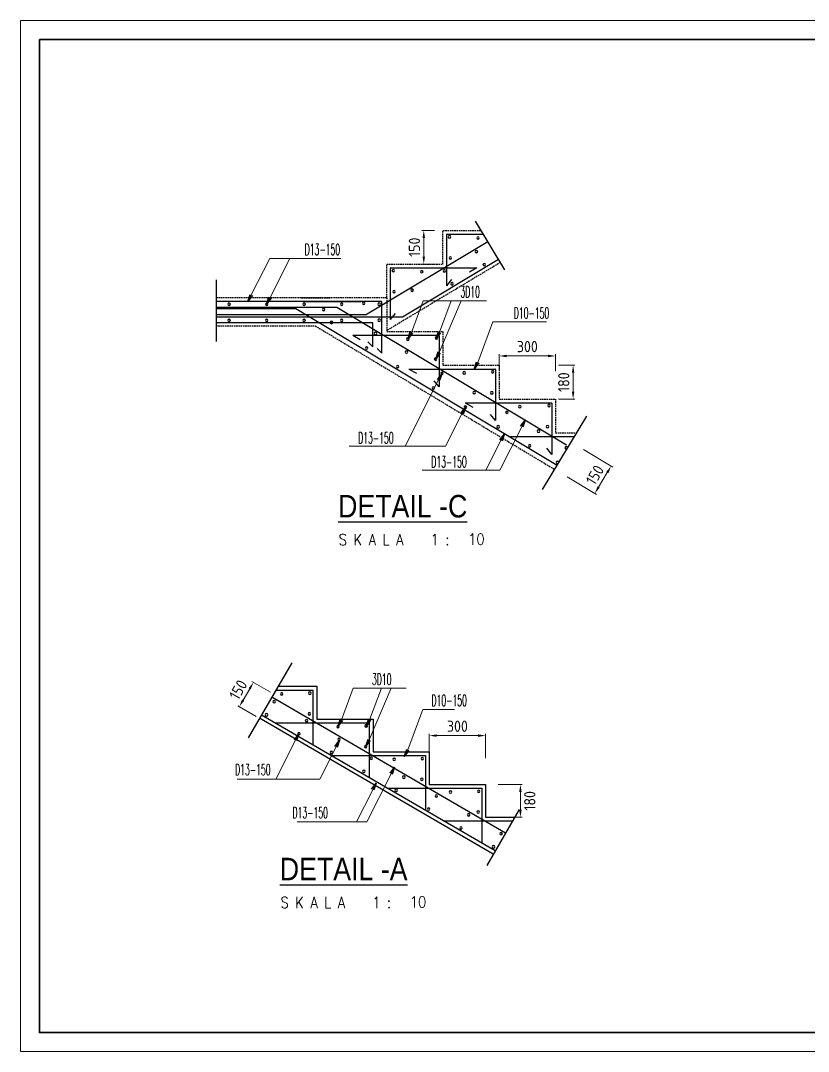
# Model space of a CAD drawing. Header units: inches. Extents: x 266054 to 836293, y -258454 to -102650.
# Drawn here: x 565777 to 586777, y -258430 to -230930 of the extents above; entities that cross this region are included whole.
import ezdxf
from ezdxf.enums import TextEntityAlignment as Align

# ---------------------------------------------------------------- set-up
doc = ezdxf.new("R2010")
doc.units = ezdxf.units.IN
doc.header["$LTSCALE"] = 800
doc.header["$MEASUREMENT"] = 0
for name, pattern in [('DASHDOT', [1, 0.5, -0.25, 0, -0.25]), ('DASHDOT2', [12.7, 6.35, -3.175, 0, -3.175]), ('HIDDEN', [0.375, 0.25, -0.125])]:
    doc.linetypes.add(name, pattern=pattern)
for name, color, linetype in [('01. BESI', 1, 'Continuous'), ('A-FIN', 1, 'Continuous'), ('Balok', 4, 'HIDDEN'), ('POT', 15, 'DASHDOT'), ('TEXT', 4, 'Continuous')]:
    doc.layers.add(name, color=color, linetype=linetype)
for name, color, linetype, lineweight in [('03. DIM', 251, 'Continuous', 9), ('03. HAT', 8, 'Continuous', 9), ('GRS KOP', 1, 'Continuous', 35), ('kop', 7, 'Continuous', 20)]:
    doc.layers.add(name, color=color, linetype=linetype, lineweight=lineweight)
doc.styles.add('51', font='SIMPLEX.shx', dxfattribs={"width": 0.85})
doc.styles.add('51bold', font='arial.ttf', dxfattribs={"width": 0.85})
doc.styles.add('BARU', font='arial.ttf')
doc.styles.add('ROMANS', font='romans.shx', dxfattribs={"width": 0.8, "height": 0.25})
doc.styles.get("Standard").update_dxf_attribs({"font": 'romans.shx'})
doc.styles.add('TEXT', font='isocp3.shx', dxfattribs={"height": 300})

# ---------------------------------------------------------------- blocks, each defined once
blk = doc.blocks.new('NGS-IND')
at = {"style": '51', "width": 0.85}
blk.add_text('S K A L A   1 :', height=250, dxfattribs=at).set_placement((13, -418))
at = {"width": 0.85}
for tag, p, height, style in [('JDLGBR_3', (-1, 1665), 500, '51bold'), ('JDLGBR_2', (-1, 911), 500, '51bold'), ('JDLGBR_1', (-1, 201), 500, '51bold'), ('SKALA', (2888, -407), 250, '51')]:
    blk.add_attdef(tag, p, '', height=height, dxfattribs=dict(at, style=style))
blk = doc.blocks.new('kop')
at = {"layer": 'GRS KOP'}
blk.add_lwpolyline([(1, 54), (83, 54), (83, 1), (1, 1)], close=True, dxfattribs=at)
at = {"layer": 'kop', "color": 7}
for p, q in [((84, 55), (0, 55)), ((0, 55), (0, 0)), ((0, 0), (84, 0))]:
    blk.add_line(p, q, dxfattribs=at)
at = {"layer": 'kop', "style": 'BARU', "flags": 4}
for p, height in [((73.8, 5.4), 0.35), ((73.8, 4.9), 0.35), ((80.303, 5.382), 0.25), ((80.303, 4.882), 0.25), ((73.8, 4.4), 0.35), ((80.303, 4.382), 0.25)]:
    blk.add_attdef('-', p, '', height=height, dxfattribs=at)
at = {"layer": 'kop', "flags": 4}
for tag, p in [('AR-00', (78.057, 2.648)), ('00', (81.238, 2.647))]:
    blk.add_attdef(tag, text='', height=0.35, dxfattribs=at).set_placement(p, align=Align.MIDDLE)

msp = doc.modelspace()

# ---------------------------------------------------------------- linework, layer by layer
at = {"color": 7, "linetype": 'ByBlock'}
for p, q in [((571833.8, -238425.8), (571896.6, -238233.1)), ((571833.8, -238425.8), (571926.2, -238248.5)), ((571955.8, -238263.9), (571833.8, -238425.8)), ((572334.3, -238496.2), (572397.2, -238303.4)), ((572334.3, -238496.2), (572426.8, -238318.9)), ((572456.3, -238334.3), (572334.3, -238496.2)), ((576100.4, -239427.9), (576163.2, -239235.2)), ((576849.6, -239421.5), (576912.5, -239228.7)), ((576849.6, -239421.5), (576942.1, -239244.1)), ((576100.4, -239427.9), (576192.8, -239250.6)), ((576222.4, -239266), (576100.4, -239427.9)), ((576971.6, -239259.5), (576849.6, -239421.5)), ((576901.1, -239768), (576838.3, -239960.8)), ((576838.3, -239960.8), (576930.7, -239783.4)), ((576960.3, -239798.8), (576838.3, -239960.8)), ((577870.5, -240225.8), (577933.4, -240033.1)), ((577870.5, -240225.8), (577962.9, -240048.5)), ((577992.5, -240063.9), (577870.5, -240225.8)), ((576888.3, -240502.5), (577010.3, -240340.5)), ((577010.3, -240340.5), (576917.9, -240517.9)), ((577010.3, -240340.5), (576947.4, -240533.3)), ((577512.6, -241405.7), (577634.6, -241243.7)), ((577634.6, -241243.7), (577542.1, -241421.1)), ((577634.6, -241243.7), (577571.7, -241436.5)), ((579104.7, -241748.2), (579226.7, -241586.3)), ((579226.7, -241586.3), (579134.2, -241763.7)), ((579226.7, -241586.3), (579163.8, -241779.1)), ((578552.9, -242116.9), (578674.9, -241954.9)), ((578674.9, -241954.9), (578582.5, -242132.3)), ((578674.9, -241954.9), (578612, -242147.7)), ((574235.9, -249765.3), (574298.8, -249572.6)), ((574235.9, -249765.3), (574328.3, -249588)), ((574357.9, -249603.4), (574235.9, -249765.3)), ((574985.2, -249758.9), (575048.1, -249566.1)), ((574985.2, -249758.9), (575077.6, -249581.5)), ((575107.2, -249596.9), (574985.2, -249758.9)), ((573074.7, -250115.6), (573196.7, -249953.6)), ((573196.7, -249953.6), (573104.3, -250131)), ((573196.7, -249953.6), (573133.8, -250146.4)), ((574156.6, -250291.8), (574278.6, -250129.9)), ((574278.6, -250129.9), (574186.2, -250307.2)), ((574278.6, -250129.9), (574215.7, -250322.6)), ((575036.7, -250105.4), (574973.8, -250298.2)), ((574973.8, -250298.2), (575066.2, -250120.8)), ((575095.8, -250136.2), (574973.8, -250298.2)), ((576006, -250563.2), (576068.9, -250370.5)), ((576006, -250563.2), (576098.5, -250385.9)), ((576128, -250401.3), (576006, -250563.2)), ((575624.9, -251011.5), (575746.9, -250849.6)), ((575746.9, -250849.6), (575654.5, -251026.9)), ((575746.9, -250849.6), (575684, -251042.3)), ((575132.7, -251434), (575254.7, -251272)), ((575254.7, -251272), (575162.3, -251449.4)), ((575254.7, -251272), (575191.8, -251464.8))]:
    msp.add_line(p, q, dxfattribs=at)
at = {"layer": '01. BESI', "ltscale": 0.2}
for p, q in [((577135.5, -238002.5), (577135.5, -236635.8)), ((577145.5, -236625.8), (578113.3, -236625.8)), ((574966.6, -238783.8), (578232.4, -236824.3)), ((575958.6, -238830), (578515.4, -237295.9)), ((575635.5, -238902.5), (575635.5, -237535.8)), ((575645.5, -237525.8), (577941, -237525.8)), ((577941, -237525.8), (577741.7, -237639.3)), ((577135.5, -238002.5), (577268.6, -237840.5)), ((575400.5, -238425.8), (570985.5, -238425.8)), ((570985.5, -238571.7), (574202.3, -238571.7)), ((573113.1, -238617.9), (570985.5, -238617.9)), ((580078.5, -242797.1), (573113.1, -238617.9)), ((573324.5, -238425.8), (574843.6, -238425.8)), ((574202.3, -238571.7), (580329, -242247.7)), ((575410.5, -239805.6), (575410.5, -238435.8)), ((574966.6, -238783.8), (570985.5, -238783.8)), ((570985.5, -238830), (575958.6, -238830)), ((575635.5, -238902.5), (575768.6, -238740.5)), ((575166.5, -238994.1), (570985.5, -238994.1)), ((575166.5, -239632.6), (575166.5, -238994.1)), ((574630, -239325.8), (574829.3, -239439.3)), ((574630, -239325.8), (576925.5, -239325.8)), ((575166.5, -239632.6), (575033.4, -239501.6)), ((576935.5, -239335.8), (576935.5, -240702.5)), ((575277.4, -239674.6), (575410.5, -239805.6)), ((576130, -240225.8), (576329.3, -240339.3)), ((576130, -240225.8), (578425.5, -240225.8)), ((578435.5, -240235.8), (578435.5, -241602.5)), ((576935.5, -240702.5), (576802.4, -240540.5)), ((577630, -241125.8), (577829.3, -241239.3)), ((577630, -241125.8), (579925.5, -241125.8)), ((579935.5, -241135.8), (579935.5, -242502.5)), ((578435.5, -241602.5), (578302.4, -241440.5)), ((578793, -242025.8), (580541.3, -242025.8)), ((579935.5, -242502.5), (579802.4, -242340.5)), ((572581.5, -248790.2), (573571, -248790.2)), ((573571, -248790.2), (573571, -250257.1)), ((578703, -252607.5), (572471.3, -248980.7)), ((578427.5, -253083.6), (572195.8, -249456.7)), ((572550.6, -249663.2), (575071, -249663.2)), ((575071, -249663.2), (575071, -251130.1)), ((574050.6, -250536.2), (576571, -250536.2)), ((576571, -250536.2), (576571, -252003.1)), ((575550.6, -251409.2), (578071, -251409.2)), ((578071, -251409.2), (578071, -252876.1)), ((577050.6, -252282.2), (578891.3, -252282.2))]:
    msp.add_line(p, q, dxfattribs=at)
at = {"layer": '01. BESI', "ltscale": 0.015}
for centre, radius, start, end in [((577145.5, -236635.8), 10, 90, 180), ((577145.5, -236635.8), 10, 90, 180), ((577210, -236699.9), 33.2, 0, 180), ((577210, -236699.9), 33.2, 180, 0), ((577970.6, -236727.9), 33.2, 0, 180), ((577970.6, -236727.9), 33.2, 180, 0), ((577232.7, -237260.8), 33.2, 0, 180), ((577232.7, -237260.8), 33.2, 180, 0), ((577927.9, -237092.5), 33.2, 0, 180), ((577927.9, -237092.5), 33.2, 180, 0), ((575645.5, -237535.8), 10, 90, 180), ((575645.5, -237535.8), 10, 90, 180), ((575710, -237599.9), 33.2, 0, 180), ((575710, -237599.9), 33.2, 0, 180), ((575710, -237599.9), 33.2, 180, 0), ((575710, -237599.9), 33.2, 180, 0), ((576470.6, -237627.9), 33.2, 0, 180), ((577070.4, -237607), 33.2, 0, 180), ((578135.7, -237438.8), 33.2, 0, 180), ((578135.7, -237438.8), 33.2, 180, 0), ((576470.6, -237627.9), 33.2, 180, 0), ((577070.4, -237607), 33.2, 180, 0), ((575732.7, -238160.8), 33.2, 0, 180), ((576212.9, -238121.5), 33.2, 0, 180), ((576212.9, -238121.5), 33.2, 180, 0), ((577278.2, -237953.3), 33.2, 0, 180), ((577278.2, -237953.3), 33.2, 180, 0), ((575732.7, -238160.8), 33.2, 180, 0), ((571334.3, -238496.2), 33.2, 0, 180), ((571334.3, -238496.2), 33.2, 180, 0), ((572334.3, -238496.2), 33.2, 0, 180), ((572334.3, -238496.2), 33.2, 180, 0), ((573334.3, -238496.2), 33.2, 0, 180), ((573334.3, -238496.2), 33.2, 180, 0), ((573855.4, -238636), 33.2, 0, 180), ((573855.4, -238636), 33.2, 180, 0), ((574334.3, -238496.2), 33.2, 0, 180), ((574334.3, -238496.2), 33.2, 180, 0), ((574920.7, -238467.8), 33.2, 0, 180), ((574920.7, -238467.8), 33.2, 180, 0), ((575334.3, -238496.2), 33.2, 0, 180), ((575334.3, -238496.2), 33.2, 180, 0), ((571334.3, -238928.6), 33.2, 0, 180), ((571334.3, -238928.6), 33.2, 180, 0), ((572334.3, -238928.6), 33.2, 0, 180), ((572334.3, -238928.6), 33.2, 180, 0), ((573334.3, -238928.6), 33.2, 0, 180), ((573334.3, -238928.6), 33.2, 180, 0), ((574063.2, -238982.3), 33.2, 0, 180), ((574334.3, -238928.6), 33.2, 0, 180), ((574334.3, -238928.6), 33.2, 180, 0), ((575334.3, -238923.6), 33.2, 0, 180), ((575334.3, -238923.6), 33.2, 180, 0), ((574063.2, -238982.3), 33.2, 180, 0), ((575237.1, -239276.6), 33.2, 0, 180), ((575237.1, -239276.6), 33.2, 180, 0), ((576100.4, -239427.9), 33.2, 0, 180), ((576100.4, -239427.9), 33.2, 180, 0), ((576863.2, -239398.3), 33.2, 0, 180), ((576863.2, -239398.3), 33.2, 180, 0), ((575003.9, -239665.3), 33.2, 0, 180), ((575003.9, -239665.3), 33.2, 180, 0), ((576063.5, -239772.5), 33.2, 0, 180), ((576063.5, -239772.5), 33.2, 180, 0), ((576838.3, -239960.8), 33.2, 0, 180), ((576838.3, -239960.8), 33.2, 180, 0), ((575830.3, -240161.2), 33.2, 0, 180), ((575830.3, -240161.2), 33.2, 180, 0), ((577010.3, -240340.5), 33.2, 0, 180), ((577010.3, -240340.5), 33.2, 180, 0), ((577600.4, -240327.9), 33.2, 0, 180), ((577600.4, -240327.9), 33.2, 180, 0), ((578363.2, -240298.3), 33.2, 0, 180), ((578363.2, -240298.3), 33.2, 180, 0), ((576777.1, -240729.2), 33.2, 0, 180), ((576777.1, -240729.2), 33.2, 180, 0), ((577867.8, -240855), 33.2, 0, 180), ((577867.8, -240855), 33.2, 180, 0), ((578338.3, -240860.8), 33.2, 0, 180), ((578338.3, -240860.8), 33.2, 180, 0), ((579863.2, -241198.3), 33.2, 0, 180), ((577634.6, -241243.7), 33.2, 0, 180), ((577634.6, -241243.7), 33.2, 180, 0), ((578740.2, -241378.5), 33.2, 0, 180), ((578740.2, -241378.5), 33.2, 180, 0), ((579084.7, -241227.9), 33.2, 0, 180), ((579084.7, -241227.9), 33.2, 180, 0), ((579863.2, -241198.3), 33.2, 180, 0), ((578507, -241767.2), 33.2, 0, 180), ((578507, -241767.2), 33.2, 180, 0), ((579582.8, -241884), 33.2, 0, 180), ((579582.8, -241884), 33.2, 180, 0), ((579822.5, -241760.8), 33.2, 0, 180), ((579822.5, -241760.8), 33.2, 180, 0), ((579349.6, -242272.7), 33.2, 0, 180), ((579349.6, -242272.7), 33.2, 180, 0), ((580322.3, -242327.8), 33.2, 0, 180), ((580322.3, -242327.8), 33.2, 180, 0), ((580089.1, -242716.5), 33.2, 0, 180), ((580089.1, -242716.5), 33.2, 180, 0), ((572735.9, -248892.3), 33.2, 0, 180), ((573487.6, -248872.5), 33.2, 0, 180), ((573487.6, -248872.5), 33.2, 180, 0), ((572535.7, -249101.4), 33.2, 0, 180), ((572535.7, -249101.4), 33.2, 180, 0), ((572735.9, -248892.3), 33.2, 180, 0), ((572332.4, -249450.6), 33.2, 0, 180), ((573473.8, -249425.2), 33.2, 0, 180), ((572332.4, -249450.6), 33.2, 180, 0), ((573399.9, -249604.4), 33.2, 0, 180), ((573399.9, -249604.4), 33.2, 180, 0), ((573473.8, -249425.2), 33.2, 180, 0), ((573196.7, -249953.6), 33.2, 0, 180), ((573196.7, -249953.6), 33.2, 180, 0), ((574235.9, -249765.3), 33.2, 0, 180), ((574235.9, -249765.3), 33.2, 180, 0), ((574987.6, -249745.5), 33.2, 0, 180), ((574987.6, -249745.5), 33.2, 180, 0), ((574264.2, -250107.4), 33.2, 0, 180), ((574264.2, -250107.4), 33.2, 180, 0), ((574061, -250456.6), 33.2, 0, 180), ((574061, -250456.6), 33.2, 180, 0), ((574973.8, -250298.2), 33.2, 0, 180), ((574973.8, -250298.2), 33.2, 180, 0), ((575128.5, -250610.5), 33.2, 0, 180), ((575128.5, -250610.5), 33.2, 180, 0), ((575735.9, -250638.3), 33.2, 0, 180), ((575735.9, -250638.3), 33.2, 180, 0), ((576487.6, -250618.5), 33.2, 0, 180), ((576487.6, -250618.5), 33.2, 180, 0), ((574925.3, -250959.6), 33.2, 0, 180), ((574925.3, -250959.6), 33.2, 180, 0), ((575992.8, -251113.5), 33.2, 0, 180), ((575992.8, -251113.5), 33.2, 180, 0), ((576473.8, -251171.2), 33.2, 0, 180), ((576473.8, -251171.2), 33.2, 180, 0), ((575789.6, -251462.6), 33.2, 0, 180), ((575789.6, -251462.6), 33.2, 180, 0), ((576857.1, -251616.5), 33.2, 0, 180), ((576857.1, -251616.5), 33.2, 180, 0), ((577235.9, -251511.3), 33.2, 0, 180), ((577235.9, -251511.3), 33.2, 180, 0), ((577987.6, -251491.5), 33.2, 0, 180), ((577987.6, -251491.5), 33.2, 180, 0), ((576653.8, -251965.6), 33.2, 0, 180), ((576653.8, -251965.6), 33.2, 180, 0), ((577721.3, -252119.5), 33.2, 0, 180), ((577721.3, -252119.5), 33.2, 180, 0), ((577973.8, -252044.2), 33.2, 0, 180), ((577973.8, -252044.2), 33.2, 180, 0), ((577518.1, -252468.7), 33.2, 0, 180), ((577518.1, -252468.7), 33.2, 180, 0), ((578585.6, -252622.5), 33.2, 0, 180), ((578585.6, -252622.5), 33.2, 180, 0), ((578382.4, -252971.7), 33.2, 0, 180), ((578382.4, -252971.7), 33.2, 180, 0)]:
    msp.add_arc(centre, radius, start, end, dxfattribs=at)
at = {"layer": '01. BESI', "ltscale": 0.2}
for centre, start, end in [((575400.5, -238435.8), 0, 90), ((576925.5, -239335.8), 0, 90), ((574920.5, -239690.6), 180, 239.03624), ((578425.5, -240235.8), 0, 90), ((579925.5, -241135.8), 0, 90)]:
    msp.add_arc(centre, 10, start, end, dxfattribs=at)
at = {"layer": '03. DIM', "linetype": 'Continuous'}
for p, q in [((576809.9, -236525.8), (576474.4, -236525.8)), ((576524.4, -236725.8), (576524.4, -237225.8)), ((576809.9, -237425.8), (576474.4, -237425.8)), ((578535.5, -240285.6), (578535.5, -239827)), ((578735.5, -239877), (579835.5, -239877)), ((580035.5, -240285.6), (580035.5, -239827)), ((580119.8, -240125.8), (580555.5, -240125.8)), ((580505.5, -240325.8), (580505.5, -240825.8)), ((580119.8, -241025.8), (580555.5, -241025.8)), ((580786.2, -242376.3), (581562.5, -242842)), ((581416.7, -242987.8), (581185.2, -243373.7)), ((580348.9, -243105.1), (581125.2, -243570.9)), ((572434.8, -248844), (571940.4, -248557.9)), ((571883.5, -248756), (571708.2, -249058.9)), ((572059.2, -249493.2), (571564.7, -249207))]:
    msp.add_line(p, q, dxfattribs=at)
for points in [[(576491.1, -236725.8), (576557.8, -236725.8), (576524.4, -236525.8)], [(576491.1, -237225.8), (576557.8, -237225.8), (576524.4, -237425.8)], [(578735.5, -239843.7), (578735.5, -239910.4), (578535.5, -239877)], [(579835.5, -239843.7), (579835.5, -239910.4), (580035.5, -239877)], [(580472.1, -240325.8), (580538.8, -240325.8), (580505.5, -240125.8)], [(580472.1, -240825.8), (580538.8, -240825.8), (580505.5, -241025.8)], [(581388.1, -242970.6), (581445.3, -243004.9), (581519.6, -242816.3)], [(581156.6, -243356.5), (581213.8, -243390.8), (581082.3, -243545.2)], [(571854.6, -248739.3), (571912.3, -248772.7), (571983.7, -248582.9)], [(571679.3, -249042.3), (571737, -249075.6), (571608, -249232)]]:
    msp.add_solid(points, dxfattribs=at)
at = {"layer": '03. HAT', "linetype": 'ByBlock'}
for p, q in [((571926.2, -238248.5), (572418.6, -237278)), ((572418.6, -237278), (574310.5, -237278)), ((572426.8, -238318.9), (572953.9, -237278)), ((576192.8, -239250.6), (576510.5, -238404.6)), ((576510.5, -238404.6), (578197.6, -238404.6)), ((576930.7, -239783.4), (577523.3, -238404.6)), ((576942.1, -239244.1), (577258.8, -238404.6)), ((577962.9, -240048.5), (578368.1, -238969.6)), ((578368.1, -238969.6), (579797.2, -238969.6)), ((576917.9, -240517.9), (576025.9, -242279.3)), ((577542.1, -241421.1), (577106.7, -242279.3)), ((579134.2, -241763.7), (578548.9, -242919.6)), ((578582.5, -242132.3), (578183, -242919.6)), ((577106.7, -242279.3), (574534.6, -242279.3)), ((578548.9, -242919.6), (576482.8, -242919.6)), ((574328.3, -249588), (574646.1, -248742)), ((574646.1, -248742), (576058.9, -248742)), ((575066.2, -250120.8), (575658.9, -248742)), ((575077.6, -249581.5), (575394.3, -248742)), ((576098.5, -250385.9), (576503.6, -249307)), ((576503.6, -249307), (577345.1, -249307)), ((576671, -250481.2), (576671, -249955.5)), ((578171, -250609.8), (578171, -249955.5)), ((573104.3, -250131), (572580.4, -251165.4)), ((577971, -250005.5), (576871, -250005.5)), ((574186.2, -250307.2), (573750.8, -251165.4)), ((575654.5, -251026.9), (575005.9, -252307.5)), ((573750.8, -251165.4), (571545.2, -251165.4)), ((578508.6, -251309.2), (579150.7, -251309.2)), ((575162.3, -251449.4), (574726.9, -252307.5)), ((579100.7, -251982.2), (579100.7, -251509.2)), ((575005.9, -252307.5), (573148.3, -252307.5)), ((578921.3, -252182.2), (579150.7, -252182.2))]:
    msp.add_line(p, q, dxfattribs=at)
for points in [[(576871, -249972.1), (576871, -250038.8), (576671, -250005.5)], [(577971, -249972.1), (577971, -250038.8), (578171, -250005.5)], [(579134.1, -251509.2), (579067.4, -251509.2), (579100.7, -251309.2)], [(579134.1, -251982.2), (579067.4, -251982.2), (579100.7, -252182.2)]]:
    msp.add_solid(points, dxfattribs=at)
at = {"layer": 'Balok', "ltscale": 0.2}
for p, q in [((577035.5, -236525.8), (578053.3, -236525.8)), ((577035.5, -237425.8), (577035.5, -236525.8)), ((578566.8, -237381.7), (575535.5, -239200.5)), ((575535.5, -237425.8), (577035.5, -237425.8)), ((575535.5, -238325.8), (575535.5, -237425.8)), ((575535.5, -238325.8), (570985.5, -238325.8)), ((573264.5, -238325.8), (574035.5, -238325.8)), ((575535.5, -238325.8), (575535.5, -239225.8)), ((570985.5, -239075.8), (573633.4, -239075.8)), ((573633.4, -239075.8), (580014.2, -242904.3)), ((575535.5, -239225.8), (577035.5, -239225.8)), ((577035.5, -239225.8), (577035.5, -240125.8)), ((577035.5, -240125.8), (578535.5, -240125.8)), ((578535.5, -240125.8), (578535.5, -241025.8)), ((578535.5, -241025.8), (580035.5, -241025.8)), ((580035.5, -241025.8), (580035.5, -241925.8)), ((580035.5, -241925.8), (580601.3, -241925.8))]:
    msp.add_line(p, q, dxfattribs=at)
at = {"layer": 'Balok', "linetype": 'Continuous', "ltscale": 0.015}
for p, q in [((572639.4, -248690.2), (573671, -248690.2)), ((573671, -248690.2), (573671, -249563.2)), ((578377.5, -253170.1), (572145.7, -249543.3)), ((573671, -249563.2), (575171, -249563.2)), ((575171, -249563.2), (575171, -250436.2)), ((575171, -250436.2), (576671, -250436.2)), ((576671, -250436.2), (576671, -251309.2)), ((576671, -251309.2), (578171, -251309.2)), ((578171, -251309.2), (578171, -252182.2)), ((578171, -252182.2), (578949.2, -252182.2))]:
    msp.add_line(p, q, dxfattribs=at)
at = {"layer": 'POT', "linetype": 'DASHDOT2', "ltscale": 2000}
for p, q in [((578687.5, -237582.8), (577905.9, -236280.1)), ((570985.5, -237846.4), (570985.5, -239493.9)), ((579691.7, -243441.8), (580867.6, -241482)), ((573002.8, -248062.3), (571845.4, -250062.2)), ((579068.4, -251976.2), (578202.8, -253471.9))]:
    msp.add_line(p, q, dxfattribs=at)

# ---------------------------------------------------------------- block references
at = {"layer": 'A-FIN', "lineweight": 0, "xscale": 1.199999999953433, "yscale": 1.200000000011641, "zscale": 1.2}
for p, values in [((574242.4, -244425.6), {'JDLGBR_1': '%%UDETAIL -C', 'SKALA': '10'}), ((572687.7, -254106.4), {'JDLGBR_1': '%%UDETAIL -A', 'SKALA': '10'})]:
    msp.add_blockref('NGS-IND', p, dxfattribs=at).add_auto_attribs(values)
at = {"layer": 'kop', "xscale": 500, "yscale": 500, "zscale": 500}
msp.add_blockref('kop', (565777.1, -258430), dxfattribs=at)

# ---------------------------------------------------------------- texts
at = {"layer": '01. BESI', "ltscale": 0.2, "char_height": 300, "attachment_point": 5, "style": 'TEXT'}
for s, insert, rotation in [('150', (576274.4, -236975.8), 90), ('180', (580255.5, -240575.8), 90), ('\\A1;150', (581086.6, -243052.1), 59.03624), ('\\A1;150', (571579.4, -248782.3), 59.9404), ('180', (579350.7, -251745.7), 90)]:
    msp.add_mtext(s, dxfattribs=dict(at, insert=insert, rotation=rotation))
for insert in [(579285.5, -239627), (577421, -249755.5)]:
    msp.add_mtext('\\A1;300', dxfattribs=dict(at, insert=insert))
at = {"layer": 'TEXT', "style": 'ROMANS', "width": 0.5}
for s, p in [('D13-150', (573348.9, -237185.9)), ('3D10', (577501.3, -238315.3)), ('D10-150', (578924.2, -238880.3)), ('D13-150', (574776.4, -242212.4)), ('D13-150', (576724.6, -242852.7)), ('3D10', (575142.5, -248652.7)), ('D10-150', (576729.3, -249217.7)), ('D13-150', (571494.7, -251062.9)), ('D13-150', (573025.1, -252210))]:
    msp.add_text(s, height=300, dxfattribs=at).set_placement(p)

doc.saveas('drawing.dxf')
